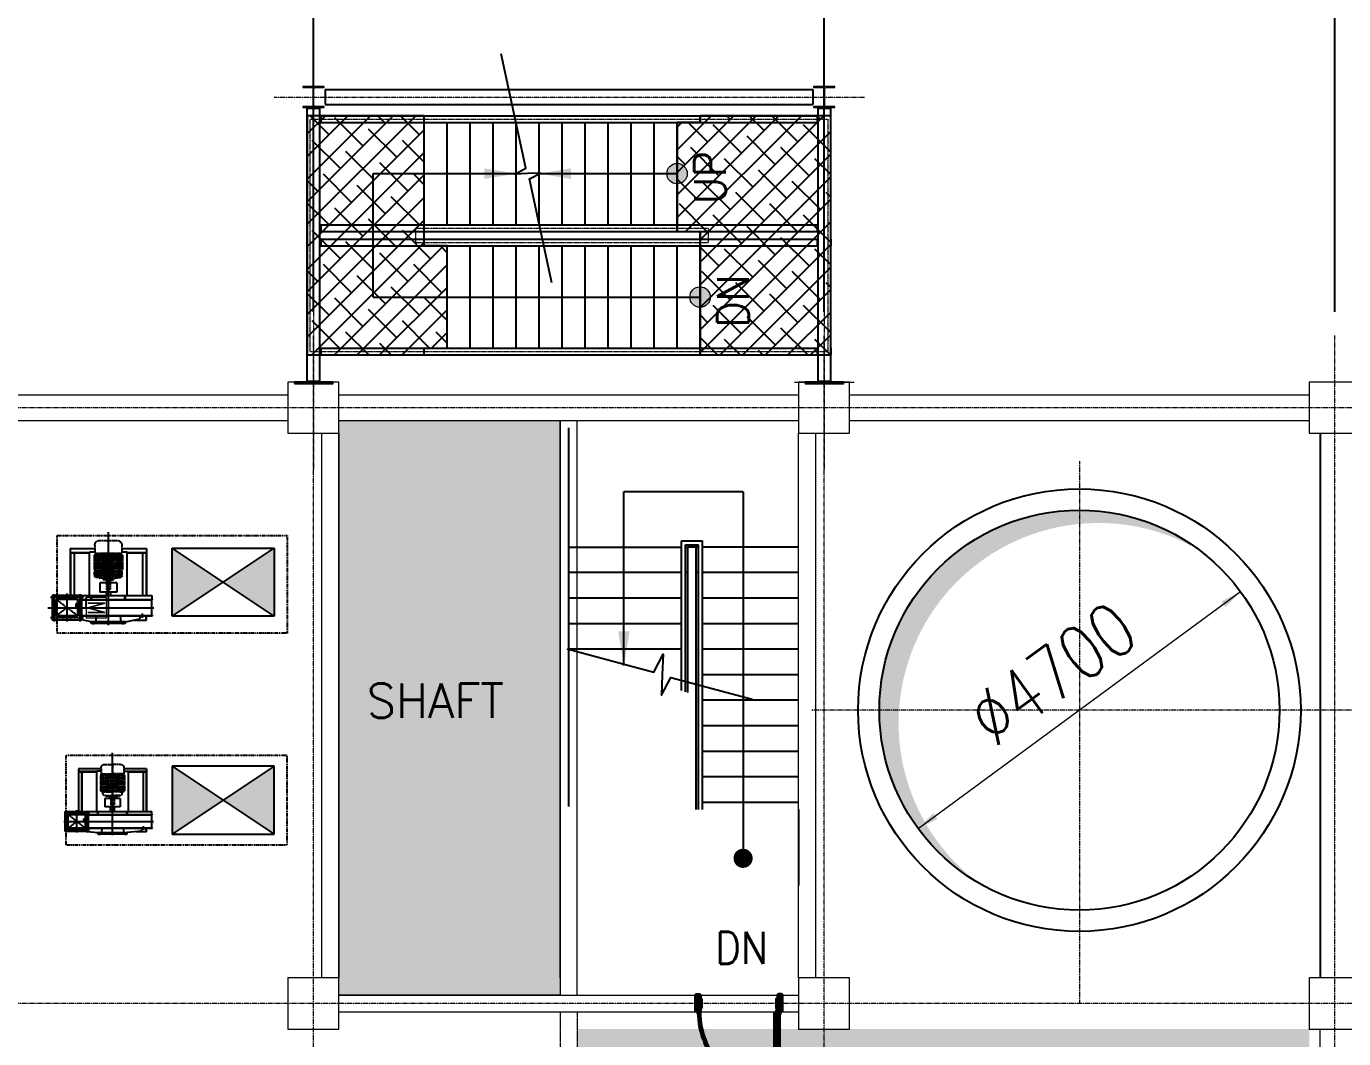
# Model space of a CAD drawing. Extents: x -59767 to 1106559, y -1290 to 1129522.
# Drawn here: x 131485 to 146961, y 610266 to 622160 of the extents above; entities that cross this region are included whole.
import ezdxf
from ezdxf.enums import TextEntityAlignment as Align

# ---------------------------------------------------------------- set-up
doc = ezdxf.new("R2010")
doc.units = 0
for name, pattern in [('CENTER', [2, 1.25, -0.25, 0.25, -0.25]), ('CENTER2', [1.125, 0.75, -0.125, 0.125, -0.125]), ('HIDDEN', [0.375, 0.25, -0.125]), ('HIDDENX2', [0.75, 0.5, -0.25]), ('PHANTOM', [2.5, 1.25, -0.25, 0.25, -0.25, 0.25, -0.25]), ('PHANTOM2', [1.25, 0.625, -0.125, 0.125, -0.125, 0.125, -0.125]), ('PHANTOMX2', [5, 2.5, -0.5, 0.5, -0.5, 0.5, -0.5])]:
    doc.linetypes.add(name, pattern=pattern)
doc.layers.get('0').update_dxf_attribs({"linetype": 'CONTINUOUS', "lineweight": 9})
doc.layers.get('Defpoints').update_dxf_attribs({"linetype": 'CONTINUOUS', "lineweight": 9})
for name, color, linetype in [('1', 2, 'CONTINUOUS'), ('ARCH', 9, 'CONTINUOUS'), ('CY', 4, 'CONTINUOUS'), ('EA-G101', 3, 'CONTINUOUS'), ('EA-G112', 3, 'CONTINUOUS'), ('EA1', 3, 'CONTINUOUS'), ('EQUIP', 6, 'CONTINUOUS'), ('EQUIP-PAD', 1, 'PHANTOM2'), ('HATCH', 6, 'CONTINUOUS'), ('M', 6, 'CONTINUOUS'), ('SIZE', 2, 'CONTINUOUS'), ('VD', 2, 'HIDDEN'), ('W-FIN', 4, 'CONTINUOUS'), ('WINDOW', 6, 'CONTINUOUS')]:
    doc.layers.add(name, color=color, linetype=linetype)
for name, color, linetype, lineweight in [('CENTER', 1, 'CENTER', 9), ('COL', 4, 'CONTINUOUS', 5), ('COLUMN', 2, 'CONTINUOUS', 9), ('DRY WALL', 254, 'HIDDEN', 9), ('TEXT', 3, 'CONTINUOUS', 9), ('WALL', 7, 'CONTINUOUS', 9), ('WALL_200', 3, 'CONTINUOUS', 9), ('중간선', 5, 'CONTINUOUS', 9), ('중심선', 1, 'CENTER', 9), ('치수선', 6, 'CONTINUOUS', 9)]:
    doc.layers.add(name, color=color, linetype=linetype, lineweight=lineweight)
doc.styles.add('ROMANS', font='romans.shx', dxfattribs={"bigfont": 'whgtxt.shx'})
doc.styles.get("Standard").update_dxf_attribs({"font": 'romans.shx', "bigfont": 'whtgtxt.shx'})
doc.styles.add('Style-CHAR_FAST_FONT', font='romans.shx')
doc.dimstyles.new('ISO-25', dxfattribs={"dimscale": 200, "dimtxt": 3, "dimasz": 2.5, "dimexe": 1.25, "dimexo": 0.625, "dimtad": 1, "dimdec": 0, "dimdsep": 46, "dimtxsty": 'Standard', "dimcen": 2.5, "dimadec": 0, "dimazin": 0, "dimtp": 0.1, "dimtm": 0.1, "dimtfac": 0.6, "dimtdec": 0, "dimtmove": 0, "dimatfit": 3, "dimfxl": 1, "dimtvp": 1, "dimtolj": 1, "dimarcsym": 0})

# ---------------------------------------------------------------- blocks, each defined once
blk = doc.blocks.new('column600')
at = {"layer": 'COLUMN', "linetype": 'Continuous'}
blk.add_lwpolyline([(-300, -300), (300, -300), (300, 300), (-300, 300)], close=True, dxfattribs=at)
blk = doc.blocks.new('10mh')
at = {"color": 6, "linetype": 'PHANTOM'}
for p, q in [((-19, 0), (0, 0)), ((-19, -80), (-19, 0)), ((19, 0), (0, 0)), ((19, -80), (19, 0)), ((-140, -167), (-122, -154)), ((-122, -154), (-139, -167)), ((-137, -167), (-120, -154)), ((-137, -167), (-121, -154)), ((-133, -167), (-117, -154)), ((-132, -167), (-116, -154)), ((-130, -151), (0, -151)), ((-130, -155), (-130, -151)), ((-126, -167), (-111, -154)), ((-125, -167), (-109, -154)), ((-111, -127), (-118, -151)), ((-104, -154), (-117, -167)), ((-116, -158), (-116, -154)), ((-109, -160), (-109, -154)), ((-103, -258), (-103, -154)), ((-87, -154), (-103, -154)), ((-98, -154), (-98, -151)), ((-95, -258), (-95, -154)), ((-92, -108), (-92, -106)), ((-92, -109), (0, -109)), ((-87, -154), (-87, -151)), ((-79, -167), (-71, -154)), ((-76, -162), (-76, -151)), ((-76, -167), (-66, -154)), ((-66, -258), (-66, -154)), ((-57, -154), (-63, -167)), ((-52, -154), (-60, -167)), ((-46, -101), (-46, -89)), ((-46, -103), (0, -103)), ((-42, -154), (-46, -167)), ((0, -88), (-44, -88)), ((-37, -154), (-43, -167)), ((-27, -154), (-29, -167)), ((-21, -154), (-26, -167)), ((-20, -80), (0, -80)), ((-20, -88), (-20, -80)), ((-11, -154), (-11, -167)), ((-5, -154), (-8, -167)), ((20, -80), (0, -80)), ((0, -88), (44, -88)), ((46, -103), (0, -103)), ((92, -109), (0, -109)), ((130, -151), (0, -151)), ((5, -154), (8, -167)), ((11, -154), (11, -167)), ((20, -88), (20, -80)), ((21, -154), (26, -167)), ((27, -154), (29, -167)), ((37, -154), (43, -167)), ((42, -154), (46, -167)), ((46, -101), (46, -89)), ((52, -154), (60, -167)), ((57, -154), (63, -167)), ((66, -258), (66, -154)), ((76, -167), (66, -154)), ((79, -167), (71, -154)), ((76, -162), (76, -151)), ((86, -154), (86, -151)), ((86, -154), (103, -154)), ((92, -108), (92, -106)), ((95, -258), (95, -154)), ((98, -154), (98, -151)), ((103, -258), (103, -154)), ((104, -154), (117, -167)), ((125, -167), (109, -154)), ((109, -160), (109, -154)), ((111, -127), (118, -151)), ((126, -167), (111, -154)), ((116, -158), (116, -154)), ((132, -167), (116, -154)), ((133, -167), (117, -154)), ((137, -167), (120, -154)), ((137, -167), (121, -154)), ((122, -154), (139, -167)), ((140, -167), (122, -154)), ((130, -155), (130, -151)), ((-140, -258), (-140, -167)), ((-140, -349), (-140, -258)), ((-139, -258), (-139, -167)), ((-139, -349), (-139, -258)), ((-137, -258), (-137, -167)), ((-137, -258), (-137, -167)), ((-137, -349), (-137, -258)), ((-137, -349), (-137, -258)), ((-135, -164), (-135, -160)), ((-133, -258), (-133, -167)), ((-133, -349), (-133, -258)), ((-132, -258), (-132, -167)), ((-132, -349), (-132, -258)), ((-126, -258), (-126, -167)), ((-126, -349), (-126, -258)), ((-125, -258), (-125, -167)), ((-125, -349), (-125, -258)), ((-117, -258), (-117, -167)), ((-117, -349), (-117, -258)), ((-115, -167), (-103, -157)), ((-115, -258), (-115, -167)), ((-115, -349), (-115, -258)), ((-103, -361), (-103, -258)), ((-95, -361), (-95, -258)), ((-79, -258), (-79, -167)), ((-79, -349), (-79, -258)), ((-76, -258), (-76, -167)), ((-76, -349), (-76, -258)), ((-66, -361), (-66, -258)), ((-63, -167), (-63, -258)), ((-63, -258), (-63, -349)), ((-60, -167), (-60, -258)), ((-60, -258), (-60, -349)), ((-52, -167), (-52, -361)), ((-46, -167), (-46, -349)), ((-43, -167), (-43, -349)), ((-37, -167), (-37, -361)), ((-29, -167), (-29, -349)), ((-26, -167), (-26, -349)), ((-21, -167), (-21, -361)), ((-11, -167), (-11, -349)), ((-11, -167), (-11, -205)), ((-8, -167), (-8, -349)), ((-5, -167), (-5, -361)), ((5, -167), (5, -361)), ((8, -167), (8, -349)), ((11, -167), (11, -349)), ((11, -167), (11, -205)), ((21, -167), (21, -361)), ((26, -167), (26, -349)), ((29, -167), (29, -349)), ((37, -167), (37, -361)), ((43, -167), (43, -349)), ((46, -167), (46, -349)), ((52, -167), (52, -361)), ((60, -167), (60, -258)), ((60, -258), (60, -349)), ((63, -167), (63, -258)), ((63, -258), (63, -349)), ((66, -361), (66, -258)), ((76, -258), (76, -167)), ((76, -349), (76, -258)), ((79, -258), (79, -167)), ((79, -349), (79, -258)), ((95, -361), (95, -258)), ((115, -167), (103, -157)), ((103, -361), (103, -258)), ((115, -258), (115, -167)), ((115, -349), (115, -258)), ((117, -258), (117, -167)), ((117, -349), (117, -258)), ((125, -258), (125, -167)), ((125, -349), (125, -258)), ((126, -258), (126, -167)), ((126, -349), (126, -258)), ((132, -258), (132, -167)), ((132, -349), (132, -258)), ((133, -258), (133, -167)), ((133, -349), (133, -258)), ((135, -164), (135, -160)), ((137, -258), (137, -167)), ((137, -258), (137, -167)), ((137, -349), (137, -258)), ((137, -349), (137, -258)), ((139, -258), (139, -167)), ((139, -349), (139, -258)), ((140, -258), (140, -167)), ((140, -349), (140, -258)), ((-122, -361), (-140, -349)), ((-139, -349), (-122, -361)), ((-120, -361), (-137, -349)), ((-121, -361), (-137, -349)), ((-135, -356), (-135, -352)), ((-134, -364), (0, -364)), ((-134, -435), (-134, -364)), ((-117, -361), (-133, -349)), ((-116, -361), (-132, -349)), ((-130, -364), (-130, -361)), ((-111, -361), (-126, -349)), ((-109, -361), (-125, -349)), ((-117, -349), (-104, -361)), ((-116, -361), (-116, -358)), ((-103, -359), (-115, -349)), ((-109, -361), (-109, -356)), ((-103, -361), (-87, -361)), ((-98, -362), (-98, -361)), ((-87, -362), (-87, -361)), ((-71, -361), (-79, -349)), ((-66, -361), (-76, -349)), ((-76, -362), (-76, -354)), ((-63, -349), (-57, -361)), ((-60, -349), (-52, -361)), ((-46, -349), (-42, -361)), ((-43, -349), (-37, -361)), ((-29, -349), (-27, -361)), ((-26, -349), (-21, -361)), ((-11, -349), (-11, -361)), ((-8, -349), (-5, -361)), ((134, -364), (0, -364)), ((8, -349), (5, -361)), ((11, -349), (11, -361)), ((26, -349), (21, -361)), ((29, -349), (27, -361)), ((43, -349), (37, -361)), ((46, -349), (42, -361)), ((60, -349), (52, -361)), ((63, -349), (57, -361)), ((66, -361), (76, -349)), ((71, -361), (79, -349)), ((76, -362), (76, -354)), ((86, -362), (86, -361)), ((103, -361), (86, -361)), ((98, -362), (98, -361)), ((103, -359), (115, -349)), ((117, -349), (104, -361)), ((109, -361), (125, -349)), ((109, -361), (109, -356)), ((111, -361), (126, -349)), ((116, -361), (132, -349)), ((116, -361), (116, -358)), ((117, -361), (133, -349)), ((120, -361), (137, -349)), ((121, -361), (137, -349)), ((139, -349), (122, -361)), ((122, -361), (140, -349)), ((130, -364), (130, -361)), ((134, -435), (134, -364)), ((135, -356), (135, -352)), ((-94, -475), (0, -475)), ((94, -475), (0, -475))]:
    blk.add_line(p, q, dxfattribs=at)
at = {"color": 1, "linetype": 'CENTER'}
blk.add_line((0, -497), (0, 44), dxfattribs=at)
at = {"color": 6, "linetype": 'PHANTOM'}
for centre, radius, start, end in [((-87, -134), 26, 103.9303, 163.8305), ((-93, -108), 1, 283.9301, 359.9993), ((-91, -106), 1, 94.7831, 180.0003), ((-47, -636), 533, 90.3058, 94.7831), ((-49, -101), 3, 270.3058, 359.9998), ((-44, -89), 2, 90, 180), ((44, -89), 2, 0, 90), ((49, -101), 3, 180.0002, 269.6942), ((47, -636), 533, 85.2169, 89.6942), ((91, -106), 1, 359.9997, 85.2169), ((93, -108), 1, 180.0007, 256.0699), ((86, -134), 26, 16.1695, 76.0697), ((-132, -160), 3, 89.9998, 180), ((-132, -155), 2, 270, 0), ((132, -155), 2, 180, 270), ((132, -160), 3, 0, 90.0002), ((-132, -356), 3, 180, 270.0002), ((-94, -435), 40, 180, 270), ((-132, -361), 2, 0, 90), ((94, -435), 40, 270, 0), ((132, -361), 2, 90, 180), ((132, -356), 3, 269.9998, 0)]:
    blk.add_arc(centre, radius, start, end, dxfattribs=at)
blk = doc.blocks.new('15HPM1')
at = {"color": 6, "linetype": 'PHANTOM'}
for p, q in [((-21, -110), (-21, 0)), ((-21, 0), (0, 0)), ((21, 0), (0, 0)), ((21, -110), (21, 0)), ((-88, -146), (-140, -146)), ((-106, -144), (-106, -141)), ((-90, -156), (-78, -144)), ((-88, -158), (-76, -146)), ((-76, -146), (-76, -157)), ((-60, -136), (-60, -120)), ((0, -138), (-60, -138)), ((0, -118), (-58, -118)), ((-57, -153), (-50, -145)), ((-54, -154), (-48, -146)), ((-48, -146), (-48, -211)), ((-27, -159), (-20, -145)), ((-24, -159), (-18, -146)), ((-22, -110), (0, -110)), ((-22, -118), (-22, -110)), ((-18, -146), (-18, -211)), ((22, -110), (0, -110)), ((0, -118), (58, -118)), ((0, -138), (60, -138)), ((18, -146), (18, -211)), ((24, -159), (18, -146)), ((27, -159), (20, -145)), ((22, -118), (22, -110)), ((48, -146), (48, -211)), ((54, -154), (48, -146)), ((57, -153), (50, -145)), ((60, -136), (60, -120)), ((88, -158), (76, -146)), ((76, -146), (76, -157)), ((90, -156), (78, -144)), ((88, -146), (140, -146)), ((106, -144), (106, -141)), ((-139, -218), (-167, -234)), ((-167, -323), (-167, -234)), ((-159, -163), (-165, -211)), ((-137, -211), (-165, -211)), ((-156, -161), (-163, -211)), ((-139, -218), (-163, -234)), ((-163, -323), (-163, -234)), ((-153, -161), (-159, -211)), ((-139, -218), (-159, -234)), ((-159, -323), (-159, -234)), ((-147, -163), (-153, -211)), ((-136, -218), (-153, -234)), ((-136, -218), (-153, -234)), ((-136, -218), (-153, -234)), ((-153, -323), (-153, -234)), ((-153, -323), (-153, -234)), ((-139, -167), (-145, -211)), ((-136, -218), (-145, -234)), ((-145, -323), (-145, -234)), ((-138, -167), (-144, -211)), ((-136, -218), (-144, -234)), ((-144, -323), (-144, -234)), ((-139, -215), (141, -215)), ((-139, -218), (-139, -215)), ((-131, -168), (-137, -215)), ((-136, -323), (-136, -218)), ((-130, -169), (-135, -211)), ((-131, -218), (-135, -234)), ((-135, -323), (-135, -234)), ((-128, -169), (-133, -211)), ((-133, -211), (-121, -211)), ((-126, -218), (-133, -234)), ((-133, -323), (-133, -234)), ((-126, -323), (-126, -218)), ((-104, -189), (-121, -189)), ((-121, -215), (-121, -189)), ((-121, -323), (-121, -215)), ((-103, -218), (-121, -218)), ((-117, -215), (-117, -189)), ((-117, -323), (-117, -218)), ((-114, -169), (-116, -189)), ((-109, -215), (-109, -189)), ((-109, -323), (-109, -218)), ((-103, -218), (-103, -215)), ((-98, -211), (-98, -174)), ((-86, -218), (-98, -234)), ((-98, -323), (-98, -234)), ((-96, -211), (-96, -175)), ((-76, -218), (-96, -234)), ((-96, -323), (-96, -234)), ((-89, -222), (-89, -215)), ((-82, -211), (-82, -177)), ((-73, -218), (-82, -234)), ((-82, -323), (-82, -234)), ((-81, -173), (-79, -164)), ((-80, -211), (-80, -179)), ((-63, -218), (-80, -234)), ((-80, -323), (-80, -234)), ((-79, -173), (-76, -165)), ((-76, -165), (-76, -211)), ((-76, -223), (-76, -218)), ((-65, -211), (-65, -178)), ((-60, -218), (-65, -234)), ((-65, -234), (-65, -412)), ((-63, -211), (-63, -179)), ((-48, -218), (-63, -234)), ((-63, -226), (-63, -218)), ((-63, -234), (-63, -412)), ((-48, -211), (-48, -184)), ((-48, -218), (-48, -428)), ((-45, -218), (-48, -234)), ((-48, -234), (-48, -412)), ((-45, -211), (-45, -185)), ((-33, -218), (-45, -234)), ((-45, -234), (-45, -412)), ((-40, -168), (-35, -163)), ((-38, -170), (-33, -165)), ((-33, -165), (-33, -211)), ((-33, -218), (-33, -428)), ((-30, -211), (-30, -171)), ((-30, -234), (-30, -428)), ((-27, -211), (-27, -171)), ((-18, -218), (-27, -234)), ((-27, -234), (-27, -412)), ((-18, -218), (-18, -428)), ((-14, -218), (-14, -428)), ((-14, -218), (-11, -234)), ((-11, -211), (-11, -178)), ((-11, -234), (-11, -412)), ((-9, -172), (-4, -164)), ((-8, -211), (-8, -180)), ((-2, -218), (-8, -234)), ((-8, -234), (-8, -412)), ((-6, -173), (-2, -165)), ((6, -173), (2, -165)), ((2, -218), (8, -234)), ((9, -172), (4, -164)), ((8, -211), (8, -180)), ((8, -234), (8, -412)), ((11, -211), (11, -178)), ((14, -218), (11, -234)), ((11, -234), (11, -412)), ((14, -218), (14, -428)), ((18, -218), (18, -428)), ((18, -218), (27, -234)), ((27, -211), (27, -171)), ((27, -234), (27, -412)), ((30, -211), (30, -171)), ((30, -234), (30, -428)), ((33, -165), (33, -211)), ((38, -170), (33, -165)), ((33, -218), (33, -428)), ((33, -218), (45, -234)), ((40, -168), (35, -163)), ((45, -211), (45, -185)), ((45, -218), (48, -234)), ((45, -234), (45, -412)), ((48, -211), (48, -184)), ((48, -218), (48, -428)), ((48, -218), (63, -234)), ((48, -234), (48, -412)), ((60, -218), (65, -234)), ((63, -211), (63, -179)), ((63, -226), (63, -218)), ((63, -218), (80, -234)), ((63, -234), (63, -412)), ((65, -211), (65, -178)), ((65, -234), (65, -412)), ((73, -218), (82, -234)), ((76, -165), (76, -211)), ((79, -173), (76, -165)), ((76, -218), (96, -234)), ((76, -223), (76, -218)), ((81, -173), (79, -164)), ((80, -211), (80, -179)), ((80, -323), (80, -234)), ((82, -211), (82, -177)), ((82, -323), (82, -234)), ((86, -218), (98, -234)), ((89, -222), (89, -215)), ((96, -211), (96, -175)), ((96, -323), (96, -234)), ((98, -211), (98, -174)), ((98, -323), (98, -234)), ((103, -218), (103, -215)), ((103, -218), (121, -218)), ((104, -189), (121, -189)), ((109, -215), (109, -189)), ((109, -323), (109, -218)), ((114, -169), (116, -189)), ((117, -215), (117, -189)), ((117, -323), (117, -218)), ((121, -215), (121, -189)), ((133, -211), (121, -211)), ((121, -323), (121, -215)), ((126, -323), (126, -218)), ((126, -218), (133, -234)), ((128, -169), (133, -211)), ((130, -169), (135, -211)), ((131, -168), (137, -215)), ((131, -218), (135, -234)), ((133, -323), (133, -234)), ((135, -323), (135, -234)), ((136, -323), (136, -218)), ((136, -218), (153, -234)), ((136, -218), (153, -234)), ((136, -218), (153, -234)), ((136, -218), (145, -234)), ((136, -218), (144, -234)), ((137, -211), (165, -211)), ((138, -167), (144, -211)), ((139, -167), (145, -211)), ((139, -218), (139, -215)), ((139, -218), (167, -234)), ((139, -218), (163, -234)), ((139, -218), (159, -234)), ((144, -323), (144, -234)), ((145, -323), (145, -234)), ((147, -163), (153, -211)), ((153, -161), (159, -211)), ((153, -323), (153, -234)), ((153, -323), (153, -234)), ((156, -161), (163, -211)), ((159, -163), (165, -211)), ((159, -323), (159, -234)), ((163, -323), (163, -234)), ((167, -323), (167, -234)), ((-167, -412), (-167, -323)), ((-167, -412), (-139, -428)), ((-163, -412), (-163, -323)), ((-163, -412), (-139, -428)), ((-159, -412), (-159, -323)), ((-159, -412), (-139, -428)), ((-159, -431), (141, -431)), ((-159, -525), (-159, -431)), ((-153, -412), (-153, -323)), ((-153, -412), (-153, -323)), ((-153, -412), (-136, -428)), ((-153, -412), (-136, -428)), ((-153, -412), (-136, -428)), ((-145, -412), (-145, -323)), ((-145, -412), (-136, -428)), ((-144, -412), (-144, -323)), ((-144, -412), (-136, -428)), ((-139, -431), (-139, -428)), ((-136, -428), (-136, -323)), ((-135, -412), (-135, -323)), ((-135, -412), (-131, -428)), ((-133, -412), (-133, -323)), ((-133, -412), (-126, -428)), ((-126, -428), (-126, -323)), ((-121, -431), (-121, -323)), ((-121, -428), (-103, -428)), ((-117, -428), (-117, -323)), ((-109, -428), (-109, -323)), ((-103, -431), (-103, -428)), ((-98, -412), (-98, -323)), ((-98, -412), (-86, -428)), ((-96, -412), (-96, -323)), ((-96, -412), (-76, -428)), ((-89, -431), (-89, -424)), ((-82, -412), (-82, -323)), ((-82, -412), (-73, -428)), ((-80, -412), (-80, -323)), ((-80, -412), (-63, -428)), ((-76, -428), (-76, -423)), ((-65, -412), (-60, -428)), ((-63, -412), (-48, -428)), ((-63, -428), (-63, -420)), ((-48, -412), (-45, -428)), ((-45, -412), (-33, -428)), ((-27, -412), (-18, -428)), ((-11, -412), (-14, -428)), ((-8, -412), (-2, -428)), ((8, -412), (2, -428)), ((11, -412), (14, -428)), ((27, -412), (18, -428)), ((45, -412), (33, -428)), ((48, -412), (45, -428)), ((63, -412), (48, -428)), ((65, -412), (60, -428)), ((80, -412), (63, -428)), ((63, -428), (63, -420)), ((82, -412), (73, -428)), ((96, -412), (76, -428)), ((76, -428), (76, -423)), ((80, -412), (80, -323)), ((82, -412), (82, -323)), ((98, -412), (86, -428)), ((89, -431), (89, -424)), ((96, -412), (96, -323)), ((98, -412), (98, -323)), ((103, -431), (103, -428)), ((121, -428), (103, -428)), ((109, -428), (109, -323)), ((117, -428), (117, -323)), ((121, -431), (121, -323)), ((126, -428), (126, -323)), ((133, -412), (126, -428)), ((135, -412), (131, -428)), ((133, -412), (133, -323)), ((135, -412), (135, -323)), ((136, -428), (136, -323)), ((153, -412), (136, -428)), ((153, -412), (136, -428)), ((153, -412), (136, -428)), ((145, -412), (136, -428)), ((144, -412), (136, -428)), ((167, -412), (139, -428)), ((163, -412), (139, -428)), ((159, -412), (139, -428)), ((139, -431), (139, -428)), ((144, -412), (144, -323)), ((145, -412), (145, -323)), ((153, -412), (153, -323)), ((153, -412), (153, -323)), ((159, -412), (159, -323)), ((159, -525), (159, -431)), ((163, -412), (163, -323)), ((167, -412), (167, -323)), ((-102, -582), (103, -582))]:
    blk.add_line(p, q, dxfattribs=at)
for centre, radius, start, end in [((-140, -166), 19.4, 90, 172.2068), ((-140, -163), 16.7, 90, 172.2068), ((-136, -163), 16.7, 90, 172.2068), ((-127, -166), 19.4, 90, 172.2068), ((-116, -170), 23.6, 90.0001, 172.2068), ((-114, -170), 23.6, 90.0001, 172.2068), ((-104, -173), 27, 96.9319, 171.2119), ((-103, -173), 26.4, 90, 172.2068), ((-102, -173), 26.4, 90.0001, 172.2068), ((-88, -173), 26.4, 90.0001, 172.2068), ((-108, -144), 2, 273.5033, 359.995), ((-104, -141), 2, 93.9961, 180.0071), ((-67, -671), 533, 89.5181, 93.9956), ((-24, -178), 41.7, 142.4521, 180), ((-62, -136), 2, 269.5183, 359.9718), ((-21, -179), 41.7, 142.4521, 180), ((-58, -120), 2, 90, 180), ((21, -179), 41.7, 0, 37.5479), ((24, -178), 41.7, 360, 37.5479), ((58, -120), 2, 0, 90), ((62, -136), 2, 180.0282, 270.4817), ((67, -671), 533, 86.0044, 90.4819), ((88, -173), 26.4, 7.7932, 89.9999), ((102, -173), 26.4, 7.7932, 89.9999), ((103, -173), 26.4, 7.7932, 90), ((104, -141), 2, 359.9929, 86.0039), ((108, -144), 2, 180.005, 266.4967), ((104, -173), 27, 8.7881, 83.0681), ((114, -170), 23.6, 7.7932, 89.9999), ((116, -170), 23.6, 7.7932, 89.9999), ((127, -166), 19.4, 7.7932, 90), ((136, -163), 16.7, 7.7932, 90), ((140, -163), 16.7, 7.7932, 90), ((140, -166), 19.4, 7.7932, 90), ((-73, -174), 25, 134.5088, 180), ((-71, -175), 25, 134.5088, 180), ((-59, -179), 23.5, 163.9934, 180.0002), ((-59, -179), 20.8, 163.9934, 180.0002), ((-24, -185), 23.7, 133.2315, 180.0001), ((-24, -185), 20.8, 133.2315, 180.0001), ((-2, -171), 27.8, 154.3206, 180.0001), ((1, -171), 27.8, 154.3206, 180.0001), ((6, -180), 16.8, 151.073, 180.0004), ((6, -180), 13.9, 151.073, 180.0004), ((-6, -180), 13.9, 359.9996, 28.927), ((-6, -180), 16.8, 359.9996, 28.927), ((-1, -171), 27.8, 359.9999, 25.6794), ((2, -171), 27.8, 359.9999, 25.6794), ((24, -185), 20.8, 359.9999, 46.7685), ((24, -185), 23.7, 359.9999, 46.7685), ((59, -179), 20.8, 359.9998, 16.0066), ((59, -179), 23.5, 359.9998, 16.0066), ((71, -175), 25, 0, 45.4912), ((73, -174), 25, 360, 45.4912), ((-102, -525), 57, 180, 270), ((102, -525), 57, 270, 0)]:
    blk.add_arc(centre, radius, start, end, dxfattribs=at)
blk = doc.blocks.new('*D132')
at = {"layer": 'Defpoints', "color": 0}
for p in [(146857, 624772), (146857, 618679), (154857, 618679)]:
    blk.add_point(p, dxfattribs=at)
at = {"layer": '치수선', "color": 0, "lineweight": -2}
for p, q in [((146857, 618804), (146857, 625022)), ((154857, 618804), (154857, 625022)), ((154357, 624772), (147357, 624772))]:
    blk.add_line(p, q, dxfattribs=at)
at = {"layer": '치수선', "color": 0}
for points in [[(147357, 624855), (147357, 624689), (146857, 624772)], [(154357, 624689), (154357, 624855), (154857, 624772)]]:
    blk.add_solid(points, dxfattribs=at)
at = {"layer": '치수선', "color": 0, "insert": (150857, 625197), "char_height": 600, "attachment_point": 5}
blk.add_mtext('\\A1;8000', dxfattribs=at)
blk = doc.blocks.new('*D133')
at = {"layer": 'Defpoints', "color": 0}
for p in [(146857, 624772), (140857, 618679), (146857, 618679)]:
    blk.add_point(p, dxfattribs=at)
at = {"layer": '치수선', "color": 0, "lineweight": -2}
for p, q in [((140857, 618804), (140857, 625022)), ((146857, 618804), (146857, 625022)), ((141357, 624772), (146357, 624772))]:
    blk.add_line(p, q, dxfattribs=at)
at = {"layer": '치수선', "color": 0}
for points in [[(141357, 624855), (141357, 624689), (140857, 624772)], [(146357, 624689), (146357, 624855), (146857, 624772)]]:
    blk.add_solid(points, dxfattribs=at)
at = {"layer": '치수선', "color": 0, "insert": (143857, 625197), "char_height": 600, "attachment_point": 5}
blk.add_mtext('\\A1;6000', dxfattribs=at)
blk = doc.blocks.new('*D134')
at = {"layer": 'Defpoints', "color": 0}
for p in [(134857, 624772), (134857, 618679), (140857, 618679)]:
    blk.add_point(p, dxfattribs=at)
at = {"layer": '치수선', "color": 0, "lineweight": -2}
for p, q in [((134857, 618804), (134857, 625022)), ((140857, 618804), (140857, 625022)), ((140357, 624772), (135357, 624772))]:
    blk.add_line(p, q, dxfattribs=at)
at = {"layer": '치수선', "color": 0}
for points in [[(135357, 624855), (135357, 624689), (134857, 624772)], [(140357, 624689), (140357, 624855), (140857, 624772)]]:
    blk.add_solid(points, dxfattribs=at)
at = {"layer": '치수선', "color": 0, "insert": (137857, 625197), "char_height": 600, "attachment_point": 5}
blk.add_mtext('\\A1;6000', dxfattribs=at)
blk = doc.blocks.new('*D135')
at = {"layer": 'Defpoints', "color": 0}
for p in [(128857, 624772), (128857, 618679), (134857, 618679)]:
    blk.add_point(p, dxfattribs=at)
at = {"layer": '치수선', "color": 0, "lineweight": -2}
for p, q in [((128857, 618804), (128857, 625022)), ((134857, 618804), (134857, 625022)), ((134357, 624772), (129357, 624772))]:
    blk.add_line(p, q, dxfattribs=at)
at = {"layer": '치수선', "color": 0}
for points in [[(129357, 624855), (129357, 624689), (128857, 624772)], [(134357, 624689), (134357, 624855), (134857, 624772)]]:
    blk.add_solid(points, dxfattribs=at)
at = {"layer": '치수선', "color": 0, "insert": (131857, 625197), "char_height": 600, "attachment_point": 5}
blk.add_mtext('\\A1;6000', dxfattribs=at)
blk = doc.blocks.new('ARR')
blk.add_solid([(3, -0.5), (3, 0.5), (0, 0)])
blk = doc.blocks.new('DOT5')
at = {"ltscale": 0.5}
h = blk.add_hatch(color=256, dxfattribs=at)
h.dxf.hatch_style = 1
h.paths.add_polyline_path([(-7579, 38839, 1), (-7339, 38839, 1)])
at = {"color": 0, "ltscale": 0.5}
blk.add_circle((-7459, 38839), 120, dxfattribs=at)
blk = doc.blocks.new('A$C2DE71201')
at = {"color": 7, "lineweight": 60}
blk.add_line((0, 75), (-929, 75), dxfattribs=at)
blk.add_lwpolyline([(0, 35), (-930, 35, -0.414214), (0, 965, -0.414214)], format="xyb", dxfattribs=at)
for points in [[(0, 1000), (200, 1000), (200, 965), (150, 965), (150, 950), (50, 950), (50, 965), (0, 965)], [(0, 0), (200, 0), (200, 35), (150, 35), (150, 50), (50, 50), (50, 35), (0, 35)]]:
    blk.add_lwpolyline(points, close=True, dxfattribs=at)
blk.add_lwpolyline([(0, 35), (0, 75)], dxfattribs=at)

msp = doc.modelspace()

# ---------------------------------------------------------------- hatches: boundary and pattern name
at = {"ltscale": 0.5}
h = msp.add_hatch(color=6, dxfattribs=at)
h.dxf.hatch_style = 1
h.paths.add_polyline_path([(145270.2, 616002.6, 0.6187765), (141506.1, 614125.6, 0.2662788), (142668.5, 612097.8, -0.235501), (141732.5, 613974.8, -0.579431)])
at = {"layer": '1'}
for points in [[(133198.2, 615229.4), (133798.2, 615629.4), (134398.2, 615229.4), (134398.2, 616029.4), (133798.2, 615629.4), (133198.2, 616029.4)], [(133198.2, 613468), (133198.2, 612668), (133798.2, 613068), (134398.2, 612668), (134398.2, 613468), (133798.2, 613068)]]:
    msp.add_hatch(color=256, dxfattribs=at).paths.add_polyline_path(points)
at = {"layer": 'CENTER', "linetype": 'CENTER'}
h = msp.add_hatch(dxfattribs=at)
h.set_pattern_fill('ANGLE', color=256, scale=10)
h.set_pattern_definition([(0, (0, 0), (0, 69.85), [50.8, -19.05]), (90, (0, 0), (-69.85, 4e-15), [50.8, -19.05])])
h.paths.add_polyline_path([(135158.2, 617529.1), (135158.2, 610779.1), (137755.5, 610779.1), (137755.5, 617529.1)])
at = {"layer": 'M', "ltscale": 0.5}
h = msp.add_hatch(dxfattribs=at)
h.set_pattern_fill('ANSI38', color=6, scale=1500)
h.set_pattern_definition([(45, (-55347.32, 468681.6), (-132.58252, 132.58252), []), (135, (-55347.32, 468681.6), (-397.74756, 132.58252), [468.75, -281.25])])
h.paths.add_polyline_path([(134784.6, 621109.1), (134784.6, 618299.1), (136159.6, 618299.1), (136159.6, 618379.1), (136429.6, 618379.1), (136429.6, 619579.1), (136159.6, 619579.1), (136159.6, 621109.1)])
h = msp.add_hatch(dxfattribs=at)
h.set_pattern_fill('ANSI38', color=6, scale=1500)
h.set_pattern_definition([(45, (-54347.32, 463029.08), (-132.58252, 132.58252), []), (135, (-54347.32, 463029.08), (-397.74756, 132.58252), [468.75, -281.25])])
h.paths.add_polyline_path([(139129.6, 621029.1), (139129.6, 619749.1), (139399.6, 619749.1), (139399.6, 618299.1), (140934.6, 618299.1), (140934.6, 621109.1), (139399.6, 621109.1), (139399.6, 621029.1)])
at = {"layer": '중간선', "transparency": 33554585}
h = msp.add_hatch(dxfattribs=at)
h.set_pattern_fill('DOTS', color=6, scale=100)
h.set_pattern_definition([(0, (-74091.5, 0), (79.375, 158.75), [0, -158.75])])
h.paths.add_polyline_path([(140556.8, 610379.1), (146556.8, 610379.1), (146556.8, 601779.1), (110509.2, 601779.1), (110509.6, 603379.1), (145085.9, 603379.1), (145085.9, 608779.1), (137956.8, 608779.1), (137956.8, 610379.1)])

# ---------------------------------------------------------------- linework, layer by layer
at = {"color": 3, "linetype": 'PHANTOMX2', "ltscale": 2}
for p, q in [((134819.6, 618339.1), (134819.6, 621069.1)), ((134819.6, 621069.1), (140899.6, 621069.1)), ((140899.6, 621069.1), (140899.6, 618339.1)), ((136059.6, 619619.1), (136059.6, 619789.1)), ((136059.6, 619789.1), (139499.6, 619789.1)), ((139499.6, 619619.1), (139499.6, 619789.1)), ((136059.6, 619619.1), (139499.6, 619619.1)), ((134819.6, 618339.1), (140899.6, 618339.1))]:
    msp.add_line(p, q, dxfattribs=at)
at = {"color": 0, "ltscale": 0.5}
msp.add_line((141962.9, 612733.5), (145749.4, 615517.8), dxfattribs=at)
at = {"layer": '1', "linetype": 'Continuous'}
msp.add_line((146685.9, 617379.1), (146685.9, 610979.1), dxfattribs=at)
at = {"layer": '1'}
for p, q in [((133198.2, 615229.4), (133198.2, 616029.4)), ((133198.2, 616029.4), (134398.2, 616029.4)), ((134398.2, 615229.4), (133198.2, 616029.4)), ((133198.2, 615229.4), (134398.2, 616029.4)), ((134398.2, 616029.4), (134398.2, 615229.4)), ((134398.2, 615229.4), (133198.2, 615229.4)), ((134398.2, 613468), (133198.2, 613468)), ((133198.2, 613468), (133198.2, 612668)), ((134398.2, 613468), (133198.2, 612668)), ((133198.2, 613468), (134398.2, 612668)), ((134398.2, 612668), (134398.2, 613468)), ((133198.2, 612668), (134398.2, 612668))]:
    msp.add_line(p, q, dxfattribs=at)
at = {"layer": 'ARCH', "ltscale": 0.5}
for points in [[(145523.3, 615403.2), (145572.7, 615336.1), (145749.4, 615517.8)], [(142139.6, 612915.2), (142189, 612848), (141962.9, 612733.5)]]:
    msp.add_solid(points, dxfattribs=at)
at = {"layer": 'CENTER', "linetype": 'CENTER'}
for p, q in [((134859.6, 621794.6), (134859.6, 616940.5)), ((140859.6, 621794.6), (140859.6, 616954.8)), ((134397.8, 621329.1), (141330.5, 621329.1)), ((143856.1, 617049.6), (143856.1, 610683.4)), ((147356.6, 614125.6), (140709.7, 614125.6))]:
    msp.add_line(p, q, dxfattribs=at)
at = {"layer": 'COL', "color": 2, "linetype": 'Continuous'}
msp.add_line((140509.6, 617979.1), (141209.6, 617979.1), dxfattribs=at)
for points in [[(134839.1, 621440.1, -0.4142136), (134855.1, 621424.1), (134855.1, 621234.1, -0.4142136), (134839.1, 621218.1), (134734.6, 621218.1), (134734.6, 621204.1), (134984.6, 621204.1), (134984.6, 621218.1), (134880.1, 621218.1, -0.4142136), (134864.1, 621234.1), (134864.1, 621424.1, -0.4142136), (134880.1, 621440.1), (134984.6, 621440.1), (134984.6, 621454.1), (134734.6, 621454.1), (134734.6, 621440.1)], [(140839.1, 621440.1, -0.4142136), (140855.1, 621424.1), (140855.1, 621234.1, -0.4142136), (140839.1, 621218.1), (140734.6, 621218.1), (140734.6, 621204.1), (140984.6, 621204.1), (140984.6, 621218.1), (140880.1, 621218.1, -0.4142136), (140864.1, 621234.1), (140864.1, 621424.1, -0.4142136), (140880.1, 621440.1), (140984.6, 621440.1), (140984.6, 621454.1), (140734.6, 621454.1), (140734.6, 621440.1)]]:
    msp.add_lwpolyline(points, format="xyb", close=True, dxfattribs=at)
at = {"layer": 'CY', "ltscale": 0.5}
for p, q in [((134994.6, 621416.6), (140724.6, 621416.6)), ((134994.6, 621416.6), (134994.6, 621241.6)), ((140724.6, 621416.6), (140724.6, 621241.6)), ((134994.6, 621241.6), (140724.6, 621241.6)), ((134784.6, 617989.1), (134784.6, 621194.1)), ((134934.6, 621194.1), (134784.6, 621194.1)), ((134934.6, 617989.1), (134934.6, 621194.1)), ((134944.6, 621109.1), (134944.6, 621029.1)), ((140774.6, 621109.1), (140774.6, 621029.1)), ((140784.6, 621194.1), (140784.6, 617989.1)), ((140934.6, 621194.1), (140784.6, 621194.1)), ((140934.6, 617989.1), (140934.6, 621194.1)), ((135559.6, 620429.1), (137239.6, 620429.1)), ((137509.6, 620429.1), (139129.6, 620429.1)), ((134944.6, 619829.1), (134944.6, 619749.1)), ((140774.6, 619829.1), (140774.6, 619749.1)), ((134944.6, 619659.1), (134944.6, 619579.1)), ((140774.6, 619659.1), (140774.6, 619579.1)), ((140934.6, 619659.1), (140934.6, 619579.1)), ((135559.6, 618979.1), (139399.6, 618979.1)), ((134944.6, 618379.1), (134944.6, 618299.1)), ((140774.6, 618379.1), (140774.6, 618299.1)), ((140934.6, 618379.1), (140934.6, 618299.1)), ((134784.6, 617989.1), (134934.6, 617989.1)), ((140784.6, 617989.1), (140934.6, 617989.1))]:
    msp.add_line(p, q, dxfattribs=at)
for points in [[(134634.6, 617964.1), (135084.6, 617964.1), (135084.6, 617979.1), (134634.6, 617979.1), (134634.6, 617964.1)], [(140634.6, 617964.1), (141084.6, 617964.1), (141084.6, 617979.1), (140634.6, 617979.1), (140634.6, 617964.1)]]:
    msp.add_lwpolyline(points, dxfattribs=at)
at = {"layer": 'DRY WALL', "linetype": 'HIDDEN', "lineweight": 9, "ltscale": 0.5}
for p, q in [((137756.8, 610579.1), (137756.8, 608579.1)), ((137956.8, 610579.1), (137956.8, 608579.1))]:
    msp.add_line(p, q, dxfattribs=at)
at = {"layer": 'EA-G101', "linetype": 'HIDDENX2', "ltscale": 0.5}
for p, q in [((132178.2, 612738), (131978.2, 612898)), ((132078.2, 612818), (131978.2, 612738))]:
    msp.add_line(p, q, dxfattribs=at)
msp.add_lwpolyline([(132178.2, 612738), (131978.2, 612738), (131978.2, 612898), (132178.2, 612898)], close=True, dxfattribs=at)
at = {"layer": 'EA-G112', "linetype": 'HIDDENX2', "ltscale": 0.5}
for p, q in [((132088.2, 615234.4), (131838.2, 615424.4)), ((131963.2, 615329.4), (131838.2, 615234.4))]:
    msp.add_line(p, q, dxfattribs=at)
msp.add_lwpolyline([(132088.2, 615424.4), (131838.2, 615424.4), (131838.2, 615234.4), (132088.2, 615234.4)], close=True, dxfattribs=at)
at = {"layer": 'EA1'}
for radius in [2600, 2350]:
    msp.add_circle((143856.1, 614125.6), radius, dxfattribs=at)
at = {"layer": 'EQUIP', "color": 1, "linetype": 'CENTER2'}
for p, q in [((132448.2, 616217.5), (132448.2, 615125)), ((132448.2, 616150.7), (132448.2, 615517.3)), ((131813.2, 615488.7), (131813.2, 615168)), ((131963.2, 615166.3), (131963.2, 615494.5)), ((132113.2, 615488.7), (132113.2, 615168)), ((131739.4, 615329.4), (132984.5, 615329.4)), ((132156.2, 615449.4), (131767.9, 615449.4)), ((132156.2, 615209.4), (131767.9, 615209.4)), ((132498.2, 612657.5), (132498.2, 613623.6)), ((132228.9, 612918), (131928, 612918)), ((131958.2, 612688.4), (131958.2, 612947.1)), ((132078.2, 612686.5), (132078.2, 612950.2)), ((132198.2, 612688.4), (132198.2, 612947.1)), ((131924.4, 612818), (132977.2, 612818)), ((132228.9, 612718), (131928, 612718))]:
    msp.add_line(p, q, dxfattribs=at)
at = {"layer": 'EQUIP'}
for p, q in [((131998.2, 616024.4), (132288.7, 616024.4)), ((131998.2, 616024.4), (131998.2, 615474.4)), ((131998.2, 615979.4), (132225.7, 615979.4)), ((131998.2, 615974.4), (132225.7, 615974.4)), ((132003.2, 615974.4), (132003.2, 615474.4)), ((132048.2, 615974.4), (132048.2, 615474.4)), ((132225.7, 615986.4), (132288.7, 615986.4)), ((132225.7, 615474.4), (132225.7, 615986.4)), ((132607.7, 616024.4), (132898.2, 616024.4)), ((132607.7, 615986.4), (132670.8, 615986.4)), ((132670.8, 615474.4), (132670.8, 615986.4)), ((132670.8, 615979.4), (132898.2, 615979.4)), ((132670.8, 615974.4), (132898.2, 615974.4)), ((132848.2, 615974.4), (132848.2, 615474.4)), ((132893.2, 615974.4), (132893.2, 615474.4)), ((132898.2, 616024.4), (132898.2, 615474.4)), ((132138.2, 615474.4), (131788.2, 615474.4)), ((131788.2, 615474.4), (131788.2, 615184.4)), ((132138.2, 615474.4), (132958.2, 615474.4)), ((132138.2, 615184.4), (132138.2, 615474.4)), ((132248.2, 615424.4), (132248.2, 615474.4)), ((132254.2, 615424.4), (132254.2, 615474.4)), ((132548.4, 615621.1), (132348, 615621.1)), ((132348, 615621.1), (132348, 615510.9)), ((132548.4, 615510.9), (132348, 615510.9)), ((132422.2, 615510.9), (132422.2, 615474.4)), ((132474.2, 615510.9), (132474.2, 615474.4)), ((132548.4, 615621.1), (132548.4, 615510.9)), ((132642.2, 615424.4), (132642.2, 615474.4)), ((132648.2, 615424.4), (132648.2, 615474.4)), ((132958.2, 615474.4), (132958.2, 615424.4)), ((131838.2, 615424.4), (131838.2, 615234.4)), ((132088.2, 615424.4), (131838.2, 615424.4)), ((132067.2, 615340.9), (132066.9, 615337.7)), ((132066.9, 615337.7), (132088.2, 615336.4)), ((132066.9, 615337.7), (132088.2, 615337.7)), ((132067.2, 615372.9), (132067.2, 615340.9)), ((132088.2, 615372.9), (132067.2, 615372.9)), ((132067.2, 615340.9), (132088.2, 615340.9)), ((132088.2, 615234.4), (132088.2, 615424.4)), ((132138.2, 615424.4), (132968.2, 615424.4)), ((132138.2, 615419.9), (132968.2, 615419.9)), ((132958.2, 615238.9), (132958.2, 615419.9)), ((132968.2, 615419.9), (132968.2, 615424.4)), ((132138.2, 615184.4), (131788.2, 615184.4)), ((132088.2, 615234.4), (131838.2, 615234.4)), ((132138.2, 615238.9), (132968.2, 615238.9)), ((132138.2, 615234.4), (132968.2, 615234.4)), ((132878.2, 615229.9), (132138.2, 615229.9)), ((132248.2, 615163.4), (132138.2, 615187)), ((132648.2, 615163.4), (132248.2, 615163.4)), ((132248.2, 615145.4), (132248.2, 615163.4)), ((132273.2, 615133.3), (132273.2, 615176.5)), ((132308.3, 615229.9), (132299.4, 615163.4)), ((132588.2, 615229.9), (132597, 615163.4)), ((132623.2, 615133.3), (132623.2, 615176.5)), ((132648.2, 615163.4), (132818.2, 615199.9)), ((132648.2, 615145.4), (132648.2, 615163.4)), ((132754.2, 615184.4), (132898.2, 615184.4)), ((132818.2, 615229.9), (132818.2, 615199.9)), ((132848.2, 615208.5), (132848.2, 615261.9)), ((132878.2, 615229.9), (132878.2, 615234.4)), ((132892.2, 615184.4), (132892.2, 615234.4)), ((132898.2, 615184.4), (132898.2, 615234.4)), ((132968.2, 615238.9), (132968.2, 615234.4)), ((132648.2, 615154.4), (132248.2, 615154.4)), ((132648.2, 615145.4), (132248.2, 615145.4)), ((132364.2, 613438), (132098.2, 613438)), ((132098.2, 613438), (132098.2, 612936)), ((132312, 613403), (132098.2, 613403)), ((132312, 613398), (132098.2, 613398)), ((132133.2, 613398), (132133.2, 612936)), ((132138.2, 613398), (132138.2, 612936)), ((132364.2, 613408), (132312, 613408)), ((132312, 612936), (132312, 613408)), ((132898.2, 613438), (132632.2, 613438)), ((132632.2, 613408), (132684.5, 613408)), ((132684.5, 612936), (132684.5, 613408)), ((132898.2, 613403), (132684.5, 613403)), ((132898.2, 613398), (132684.5, 613398)), ((132858.2, 613398), (132858.2, 612936)), ((132893.2, 613398), (132893.2, 612936)), ((132898.2, 613438), (132898.2, 612936)), ((132588.3, 613087.5), (132408.1, 613087.5)), ((132408.1, 613087.5), (132408.1, 612988.5)), ((132588.3, 613087.5), (132588.3, 612988.5)), ((131940.2, 612700), (131940.2, 612936)), ((131940.2, 612936), (132216.2, 612936)), ((131978.2, 612738), (131978.2, 612898)), ((131978.2, 612898), (132178.2, 612898)), ((132155.7, 612846.5), (132155.7, 612817.5)), ((132178.2, 612846.5), (132155.7, 612846.5)), ((132178.2, 612738), (132178.2, 612898)), ((132216.2, 612936), (132958.2, 612936)), ((132216.2, 612700), (132216.2, 612936)), ((132216.2, 612898), (132968.2, 612898)), ((132216.2, 612894.8), (132968.2, 612894.8)), ((132323.2, 612898), (132323.2, 612936)), ((132329.2, 612898), (132329.2, 612936)), ((132588.3, 612988.5), (132408.1, 612988.5)), ((132473.7, 612936), (132473.7, 612988.5)), ((132522.7, 612936), (132522.7, 612988.5)), ((132667.2, 612898), (132667.2, 612936)), ((132673.2, 612898), (132673.2, 612936)), ((132958.2, 612898), (132958.2, 612936)), ((132958.2, 612741.2), (132958.2, 612894.8)), ((132968.2, 612894.8), (132968.2, 612898)), ((132216.2, 612700), (131940.2, 612700)), ((132178.2, 612738), (131978.2, 612738)), ((132155.5, 612815.2), (132155.7, 612817.5)), ((132155.5, 612815.2), (132178.2, 612813.9)), ((132155.5, 612815.2), (132178.2, 612815.2)), ((132155.7, 612817.5), (132178.2, 612817.5)), ((132203.2, 612700), (132325.2, 612687)), ((132216.2, 612741.2), (132968.2, 612741.2)), ((132216.2, 612738), (132968.2, 612738)), ((132883.2, 612734.8), (132216.2, 612734.8)), ((132325.2, 612687), (132671.2, 612687)), ((132325.2, 612669), (132325.2, 612687)), ((132343.2, 612657.9), (132343.2, 612694.5)), ((132375, 612734.8), (132365.1, 612687)), ((132621.4, 612734.8), (132631.3, 612687)), ((132653.2, 612657.9), (132653.2, 612694.5)), ((132838.2, 612704.8), (132671.2, 612687)), ((132671.2, 612669), (132671.2, 612687)), ((132898.2, 612698), (132774.4, 612698)), ((132838.2, 612734.8), (132838.2, 612704.8)), ((132863.2, 612718.9), (132863.2, 612760.9)), ((132883.2, 612734.8), (132883.2, 612738)), ((132889.2, 612738), (132889.2, 612698)), ((132898.2, 612698), (132898.2, 612738)), ((132968.2, 612738), (132968.2, 612741.2)), ((132671.2, 612678), (132325.2, 612678)), ((132671.2, 612669), (132325.2, 612669))]:
    msp.add_line(p, q, dxfattribs=at)
for centre in [(131813.2, 615449.4), (131813.2, 615329.4), (131913.2, 615449.4), (132013.2, 615449.4), (132113.2, 615449.4), (132113.2, 615329.4), (131813.2, 615209.4), (131913.2, 615209.4), (132013.2, 615209.4), (132113.2, 615209.4), (131958.2, 612918), (132038.2, 612918), (132118.2, 612918), (132198.2, 612918), (131958.2, 612818), (131958.2, 612718), (132038.2, 612718), (132118.2, 612718), (132198.2, 612818), (132198.2, 612718)]:
    msp.add_circle(centre, 5, dxfattribs=at)
at = {"layer": 'EQUIP-PAD', "ltscale": 0.75}
for points in [[(131848.2, 616179.4), (134548.2, 616179.4), (134548.2, 615029.4), (131848.2, 615029.4)], [(134548.2, 613593), (131948.2, 613593), (131948.2, 612543), (134548.2, 612543)]]:
    msp.add_lwpolyline(points, close=True, dxfattribs=at)
at = {"layer": 'HATCH', "color": 7}
for p, q in [((137855.5, 617443.1), (137855.5, 612992.3)), ((138505.5, 614650.8), (138505.5, 616691.4)), ((139905.5, 616691.4), (138505.5, 616691.4)), ((139905.5, 616691.4), (139905.5, 612385.1)), ((139180.5, 614355), (139180.5, 616116.4)), ((139180.5, 616116.4), (139430.5, 616116.4)), ((139430.5, 612958.3), (139430.5, 616116.4)), ((137855.5, 616041.4), (139180.5, 616041.4)), ((139230.5, 614341.6), (139230.5, 616066.4)), ((139230.5, 616066.4), (139380.5, 616066.4)), ((139230.5, 616041.4), (139255.5, 616041.4)), ((139255.5, 614334.9), (139255.5, 616041.4)), ((139380.5, 616041.4), (139255.5, 616041.4)), ((139355.5, 612958.3), (139355.5, 616041.4)), ((139380.5, 612958.3), (139380.5, 616066.4)), ((140555.5, 616041.4), (139430.5, 616041.4)), ((139180.5, 615741.4), (137855.5, 615741.4)), ((139255.5, 615741.4), (139230.5, 615741.4)), ((139380.5, 615741.4), (139355.5, 615741.4)), ((140555.5, 615741.4), (139430.5, 615741.4)), ((139180.5, 615441.4), (137855.5, 615441.4)), ((140555.5, 615441.4), (139430.5, 615441.4)), ((139180.5, 615141.4), (137855.5, 615141.4)), ((140555.5, 615141.4), (139430.5, 615141.4)), ((139180.5, 614841.4), (137855.5, 614841.4)), ((140555.5, 614841.4), (139430.5, 614841.4)), ((140555.5, 614541.4), (139430.5, 614541.4)), ((140555.5, 614241.4), (139430.5, 614241.4)), ((140555.5, 613941.4), (139430.5, 613941.4)), ((140555.5, 613641.4), (139430.5, 613641.4)), ((140555.5, 613341.4), (139430.5, 613341.4)), ((140555.5, 613041.4), (139430.5, 613041.4)), ((140558.2, 612957.3, -0.3), (140558.2, 612067.3, -0.3)), ((140356.8, 610779.1), (140356.8, 610579.1))]:
    msp.add_line(p, q, dxfattribs=at)
msp.add_lwpolyline([(137839, 614846.1), (138855.4, 614573.8), (138965.7, 614781.6), (138955.6, 614541.4), (138945.5, 614301.2), (139055.8, 614509), (140011.7, 614252.9)], dxfattribs=at)
at = {"layer": 'HATCH', "color": 7, "const_width": 112.5}
msp.add_lwpolyline([(139961.7, 612385.1, -1), (139849.2, 612385.1, -1)], format="xyb", close=True, dxfattribs=at)
at = {"layer": 'M'}
for points in [[(137658.9, 619147.8), (137394.8, 620366.4), (137524.7, 620435.4), (137374.6, 620429.1), (137224.4, 620422.8), (137354.3, 620491.7), (137063.1, 621835.3)], [(139399.6, 621109.1), (139399.6, 621029.1), (139129.6, 621029.1), (139129.6, 619749.1), (139399.6, 619749.1), (139399.6, 618299.1), (140934.6, 618299.1), (140934.6, 621109.1), (139399.6, 621109.1)]]:
    msp.add_lwpolyline(points, dxfattribs=at)
at = {"layer": 'TEXT'}
msp.add_lwpolyline([(132188.2, 615210.6), (132425.8, 615210.6), (132425.8, 615448.2), (132188.2, 615448.2)], close=True, dxfattribs=at)
at = {"layer": 'VD', "linetype": 'HIDDEN', "ltscale": 0.05}
msp.add_lwpolyline([(131738.2, 615329.4), (132188.2, 615329.4), (132188.2, 615448.2)], dxfattribs=at)
at = {"layer": 'VD', "linetype": 'HIDDEN'}
for points in [[(131838.2, 615429.4), (132088.2, 615429.4), (132088.2, 615229.4), (131838.2, 615229.4), (131838.2, 615429.4)], [(132178.2, 612718), (131978.2, 612718), (131978.2, 612918), (132178.2, 612918), (132178.2, 612718)]]:
    msp.add_lwpolyline(points, dxfattribs=at)
at = {"layer": 'W-FIN', "ltscale": 0.5}
for p, q in [((134944.6, 621109.1), (140774.6, 621109.1)), ((136159.6, 619749.1), (136159.6, 621109.1)), ((139399.6, 621029.1), (139399.6, 621109.1)), ((134944.6, 621029.1), (140774.6, 621029.1)), ((136429.6, 619829.1), (136429.6, 621029.1)), ((136699.6, 619829.1), (136699.6, 621029.1)), ((136969.6, 619829.1), (136969.6, 621029.1)), ((137239.6, 619829.1), (137239.6, 621029.1)), ((137509.6, 619829.1), (137509.6, 621029.1)), ((137779.6, 619829.1), (137779.6, 621029.1)), ((138049.6, 619829.1), (138049.6, 621029.1)), ((138319.6, 619829.1), (138319.6, 621029.1)), ((138589.6, 619829.1), (138589.6, 621029.1)), ((138859.6, 619829.1), (138859.6, 621029.1)), ((139129.6, 619749.1), (139129.6, 621029.1)), ((135559.6, 618979.1), (135559.6, 620429.1)), ((134944.6, 619829.1), (140774.6, 619829.1)), ((134944.6, 619749.1), (140774.6, 619749.1)), ((134944.6, 619659.1), (140774.6, 619659.1)), ((136159.6, 619579.1), (136159.6, 619749.1)), ((139399.6, 618299.1), (139399.6, 619749.1)), ((134944.6, 619579.1), (140774.6, 619579.1)), ((136429.6, 618379.1), (136429.6, 619579.1)), ((136699.6, 618379.1), (136699.6, 619579.1)), ((136969.6, 618379.1), (136969.6, 619579.1)), ((137239.6, 618379.1), (137239.6, 619579.1)), ((137509.6, 618379.1), (137509.6, 619579.1)), ((137779.6, 618379.1), (137779.6, 619579.1)), ((138049.6, 618379.1), (138049.6, 619579.1)), ((138319.6, 618379.1), (138319.6, 619579.1)), ((138589.6, 618379.1), (138589.6, 619579.1)), ((138859.6, 618379.1), (138859.6, 619579.1)), ((139129.6, 618379.1), (139129.6, 619579.1)), ((139399.6, 618379.1), (139399.6, 619579.1)), ((134944.6, 618379.1), (140774.6, 618379.1)), ((134944.6, 618299.1), (140774.6, 618299.1)), ((136159.6, 618299.1), (136159.6, 618379.1))]:
    msp.add_line(p, q, dxfattribs=at)
at = {"layer": 'WALL_200', "ltscale": 0.5}
for p, q in [((129158.2, 617829.1), (134558.7, 617829.1)), ((135156.8, 617829.1), (140557.3, 617829.1)), ((135158.2, 617829.1), (140558.7, 617829.1)), ((141155.5, 617829.1), (146556.8, 617829.1)), ((129158.2, 617529.1), (134558.7, 617529.1)), ((135156.8, 617529.1), (140557.3, 617529.1)), ((135158.2, 617529.1), (140558.7, 617529.1)), ((137755.5, 610979.1, -1.1), (137755.5, 617529.1, -0.1)), ((137956.8, 610779.1), (137956.8, 617529.1)), ((141155.5, 617529.1), (146556.8, 617529.1))]:
    msp.add_line(p, q, dxfattribs=at)
for points in [[(135158.2, 617379.1), (135158.2, 610979.1), (134958.2, 610979.1), (134958.2, 617379.1)], [(140756.8, 617379.1), (140756.8, 610979.1), (140556.8, 610979.1), (140556.8, 617379.1)], [(140556.8, 610579.1), (135158.2, 610579.1), (135158.2, 610779.1), (140556.8, 610779.1)]]:
    msp.add_lwpolyline(points, close=True, dxfattribs=at)
at = {"layer": 'WALL_200', "color": 2, "ltscale": 0.5}
msp.add_lwpolyline([(140556.8, 610379.1), (140756.8, 610379.1)], dxfattribs=at)
at = {"layer": 'WINDOW', "ltscale": 0.5}
msp.add_lwpolyline([(136159.6, 621109.1), (134784.6, 621109.1), (134784.6, 618299.1), (136159.6, 618299.1), (136159.6, 618379.1), (136429.6, 618379.1), (136429.6, 619579.1), (136159.6, 619579.1)], close=True, dxfattribs=at)
at = {"layer": '중간선', "color": 2}
msp.add_line((146685.9, 603979.1), (146685.9, 610379.1), dxfattribs=at)
at = {"layer": '중간선', "color": 2, "elevation": -0.1}
msp.add_lwpolyline([(137755.5, 610779.1), (135158.2, 610779.1), (135158.2, 617529.1), (137755.5, 617529.1)], close=True, dxfattribs=at)
at = {"layer": '중심선'}
for p, q in [((134858.2, 555029.1), (134858.2, 618526.4)), ((140858.2, 555029.1), (140858.2, 618526.4)), ((146858.2, 555029.1), (146858.2, 618526.4)), ((154858.2, 617679.1), (62208.2, 617679.1)), ((154858.2, 610679.1), (62208.2, 610679.1))]:
    msp.add_line(p, q, dxfattribs=at)

# ---------------------------------------------------------------- block references
at = {"color": 0}
for p in [(146588.6, 581589.8), (146858.6, 580139.8)]:
    msp.add_blockref('DOT5', p, dxfattribs=at)
at = {"layer": 'COLUMN', "linetype": 'Continuous'}
for p in [(134858.2, 617679.1), (140856.8, 617679.1), (146856.8, 617679.1), (134858.2, 610679.1), (140856.8, 610679.1), (146856.8, 610679.1)]:
    msp.add_blockref('column600', p, dxfattribs=at)
at = {"layer": 'EQUIP', "xscale": -1, "rotation": 180}
msp.add_blockref('15HPM1', (132448.2, 615538.5), dxfattribs=at)
at = {"layer": 'EQUIP', "color": 1, "linetype": 'CENTER2', "xscale": -1, "rotation": 179.9999999999999}
msp.add_blockref('10mh', (132498.2, 613013.2), dxfattribs=at)
at = {"layer": 'HATCH', "color": 7, "xscale": 133.3333333333333, "yscale": 133.3333333333333, "zscale": 133.3333333333333, "rotation": 89.99999999999999}
msp.add_blockref('ARR', (138505.5, 614650.8), dxfattribs=at)
at = {"layer": 'HATCH', "color": 7, "rotation": 89.99999999999997}
msp.add_blockref('A$C2DE71201', (140356.8, 610579.1), dxfattribs=at)
at = {"layer": 'WALL', "yscale": 125, "zscale": 125, "rotation": 180}
for p, xscale in [((137239.6, 620429.1), 125), ((137509.6, 620429.1), -125)]:
    msp.add_blockref('ARR', p, dxfattribs=dict(at, xscale=xscale))

# ---------------------------------------------------------------- texts
at = {"color": 0, "ltscale": 0.5, "style": 'Style-CHAR_FAST_FONT', "width": 0.8}
msp.add_text('Ø4700', height=626.67, rotation=35.84597, dxfattribs=at).set_placement((143537.2, 614557.2), align=Align.MIDDLE)
at = {"layer": 'HATCH', "color": 7, "style": 'ROMANS', "width": 0.9}
msp.add_text('DN', height=375, dxfattribs=at).set_placement((139576.7, 611147))
at = {"layer": 'SIZE', "style": 'ROMANS', "width": 0.8}
msp.add_text('M', height=200, rotation=270, dxfattribs=at).set_placement((132307, 615329.4), align=Align.MIDDLE)
at = {"layer": 'TEXT', "lineweight": 9}
msp.add_text('SHAFT', height=400, dxfattribs=at).set_placement((135483.1, 614037))
at = {"layer": 'WALL', "style": 'ROMANS', "width": 0.9}
for s, p in [('UP', (139704.4, 620072.1)), ('DN', (139974.4, 618622.1))]:
    msp.add_text(s, height=375, rotation=90, dxfattribs=at).set_placement(p)

# ---------------------------------------------------------------- dimensions: what is measured, and where the dimension line sits
at = {"layer": '치수선'}
for base, p1, p2, picture, middle in [((128856.8, 624771.9), (134856.8, 618679.1), (128856.8, 618679.1), '*D135', (131856.8, 625196.9)), ((134856.8, 624771.9), (140856.8, 618679.1), (134856.8, 618679.1), '*D134', (137856.8, 625196.9)), ((146856.8, 624771.9), (140856.8, 618679.1), (146856.8, 618679.1), '*D133', (143856.8, 625196.9)), ((146856.8, 624771.9), (154856.8, 618679.1), (146856.8, 618679.1), '*D132', (150856.8, 625196.9))]:
    dim = msp.add_linear_dim(base=base, p1=p1, p2=p2, dimstyle='ISO-25', dxfattribs=at)
    dim.commit()
    dim.dimension.update_dxf_attribs({"geometry": picture, "text_midpoint": middle})

doc.saveas('drawing.dxf')
